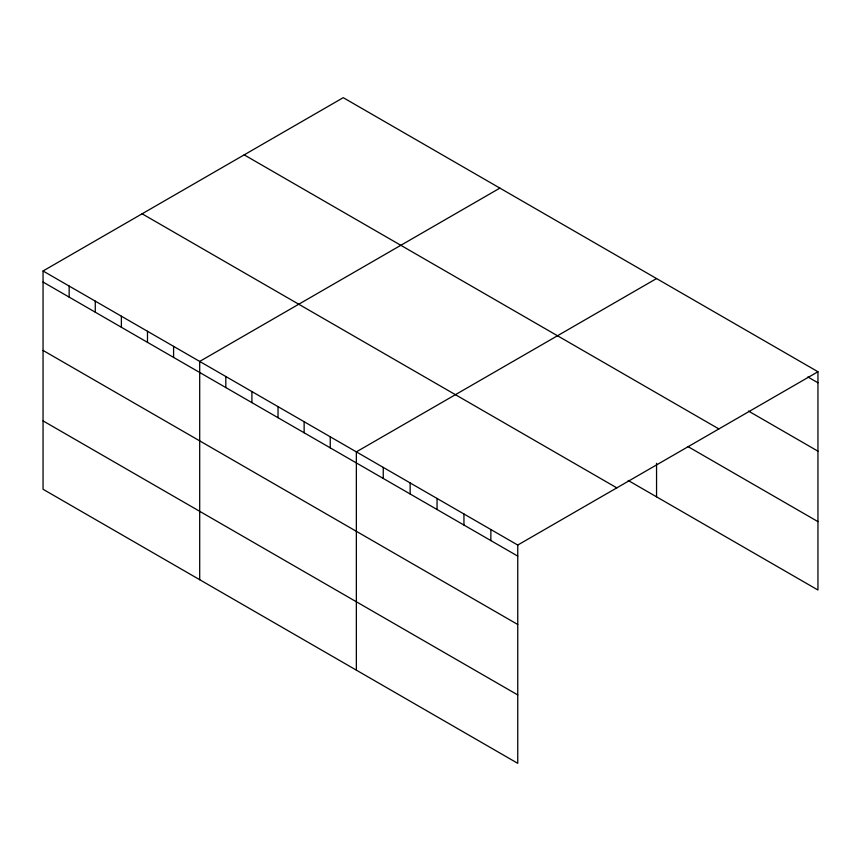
<?xml version="1.0" encoding="UTF-8"?>
<svg xmlns="http://www.w3.org/2000/svg" width="861" height="861" viewBox="0 0 861 861"><rect width="100%" height="100%" fill="white"/><g stroke="black" fill="none" stroke-linecap="round" stroke-linejoin="round"><path stroke-width="1.29" d="M517.752 624.494L517.752 545.056L43.05 270.989L43.05 489.263L517.752 763.33L517.752 624.494L43.05 350.427M43.05 270.989L343.248 97.67L817.95 371.737L817.95 590.011L628.175 480.449M499.897 188.107L199.698 361.426L199.698 579.711M656.556 278.555L356.357 451.874L356.357 670.149M517.752 545.056L817.95 371.737M807.866 376.967L817.95 382.79M748.457 411.052L817.95 451.175M244.18 154.862L718.881 428.929M687.939 446.568L817.95 521.626M142.119 213.797L616.82 487.864M43.05 282.042L517.752 556.109M43.05 420.878L517.752 694.945M656.556 463.304L656.556 496.829M490.856 529.526L490.856 540.579M463.95 513.995L463.95 525.049M437.054 498.465L437.054 509.518M410.148 482.935L410.148 493.988M383.253 467.405L383.253 478.458M330.247 436.796L330.247 447.849M304.137 421.729L304.137 432.771M278.028 406.65L278.028 417.703M251.918 391.572L251.918 402.625M225.808 376.505L225.808 387.558M173.588 346.359L173.588 357.412M147.489 331.281L147.489 342.334M121.379 316.213L121.379 327.255M95.27 301.135L95.27 312.188M69.16 286.056L69.16 297.11"/></g></svg>
